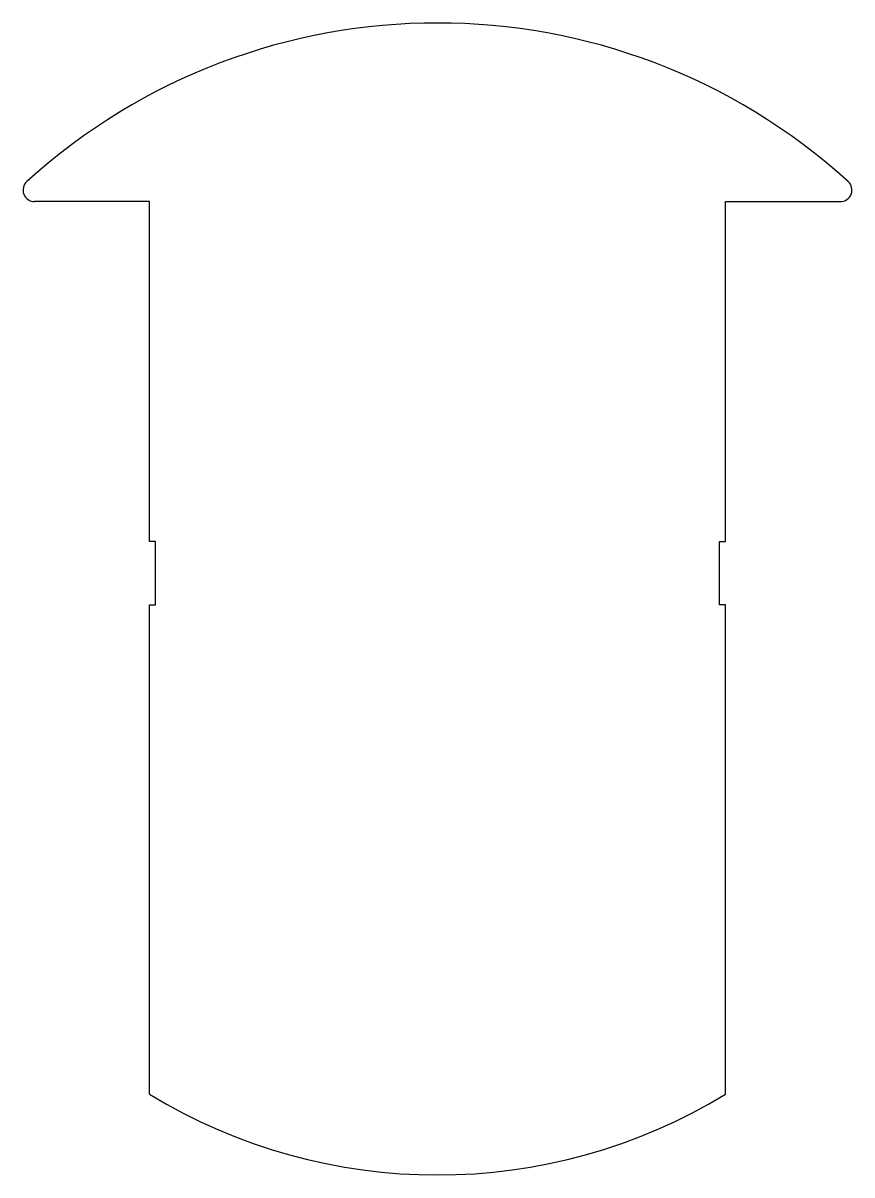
# Model space of a CAD drawing. Header units: millimetres. Extents: x -22 to 122, y -14 to 186.
import ezdxf

# ---------------------------------------------------------------- set-up
doc = ezdxf.new("R2010")
doc.units = ezdxf.units.MM

msp = doc.modelspace()

# ---------------------------------------------------------------- linework, layer by layer
at = {"color": 7, "linetype": 'Continuous', "lineweight": 25}
for p, q in [((0, 155), (-19.99, 155)), ((0, 96), (0, 155)), ((100, 155), (119.99, 155)), ((100, 96), (100, 155)), ((1, 96), (0, 96)), ((1, 85), (1, 96)), ((99, 96), (100, 96)), ((99, 85), (99, 96)), ((0, 0), (0, 85)), ((0, 85), (1, 85)), ((100, 85), (99, 85)), ((100, 0), (100, 85))]:
    msp.add_line(p, q, dxfattribs=at)
for centre, radius, start, end in [((50, 79.77), 106.23, 47.8122, 132.1878), ((-19.99, 157), 2, 132.1878, 270), ((119.99, 157), 2, 270, 47.8122), ((50, 82.29), 96.29, 238.7155, 301.2845)]:
    msp.add_arc(centre, radius, start, end, dxfattribs=at)

doc.saveas('drawing.dxf')
